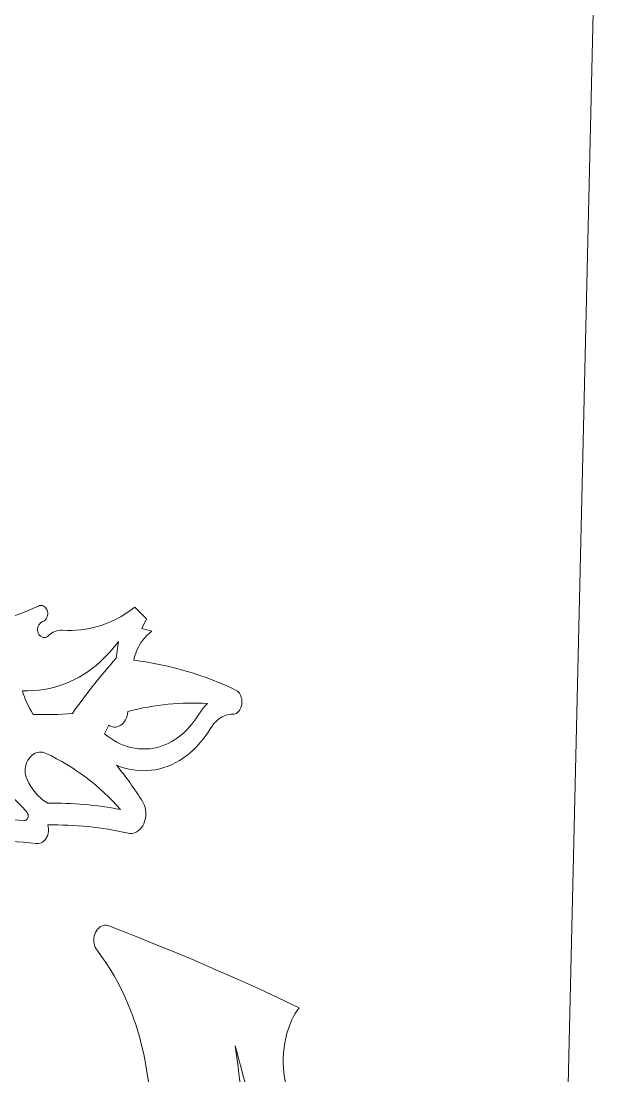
# Model space of a CAD drawing. Extents: x -234 to 858, y -95 to 532.
# Drawn here: x 724.1 to 740.17, y 119.84 to 149.01 of the extents above; entities that cross this region are included whole.
import ezdxf

# ---------------------------------------------------------------- set-up
doc = ezdxf.new("R2010")
doc.units = 0
doc.header["$LTSCALE"] = 7
doc.header["$MEASUREMENT"] = 0
doc.layers.add('8', color=250, linetype='CONTINUOUS', lineweight=15)

msp = doc.modelspace()

# ---------------------------------------------------------------- linework, layer by layer
at = {"layer": '8'}
msp.add_line((737.7753, 56.2445), (740.174, 159.7286), dxfattribs=at)
at = {"layer": '8', "ltscale": 0.011531}
msp.add_line((727.5743, 132.4833), (727.245, 132.8062), dxfattribs=at)
at = {"layer": '8', "ltscale": 0.007639}
msp.add_line((727.4384, 132.2096), (727.5743, 132.4833), dxfattribs=at)
at = {"layer": '8', "ltscale": 0.007294}
msp.add_line((727.7217, 132.14), (727.4384, 132.2096), dxfattribs=at)
at = {"layer": '8', "ltscale": 0.011596}
msp.add_line((726.7343, 131.3934), (726.7965, 131.8531), dxfattribs=at)
at = {"layer": '8', "ltscale": 0.006787}
msp.add_line((726.526, 129.5415), (726.4088, 129.2966), dxfattribs=at)
at = {"layer": '8'}
for points in [[(724.6964, 132.401), (724.7209, 132.4114), (724.7439, 132.4256), (724.7649, 132.4431), (724.7882, 132.4694), (724.8074, 132.4996), (724.8223, 132.5331), (724.8324, 132.5688), (724.8376, 132.6058), (724.8376, 132.6431), (724.8326, 132.6798), (724.8227, 132.715), (724.8084, 132.7472), (724.7896, 132.7765), (724.7668, 132.802), (724.7408, 132.8226), (724.7124, 132.8376), (724.6822, 132.8469), (724.6475, 132.85), (724.6125, 132.8455), (724.5791, 132.8337)], [(727.245, 132.8062), (727.1225, 132.7124), (726.9962, 132.6251), (726.8664, 132.5448), (726.7333, 132.4716), (726.5972, 132.4058), (726.528, 132.3756), (726.4581, 132.3473), (726.3878, 132.321), (726.3169, 132.2966), (726.2094, 132.2637), (726.1007, 132.2351), (725.991, 132.2111), (725.8805, 132.1915), (725.7543, 132.1748), (725.6273, 132.1639), (725.4998, 132.1589), (725.3719, 132.1598), (725.2439, 132.1665)], [(724.8625, 132.0143), (724.8347, 131.9911), (724.8036, 131.9741), (724.7748, 131.9649), (724.7448, 131.9614), (724.7149, 131.9636), (724.693, 131.969), (724.672, 131.9774), (724.6422, 131.9959), (724.616, 132.0201), (724.5937, 132.0498), (724.5763, 132.0838), (724.5643, 132.1211), (724.5581, 132.1604), (724.5579, 132.2009), (724.5637, 132.2407), (724.5756, 132.2788), (724.593, 132.3142), (724.6153, 132.3451), (724.6423, 132.3711), (724.6683, 132.3886), (724.6964, 132.401)], [(727.2165, 131.3395), (727.243, 131.4381), (727.2755, 131.5342), (727.3138, 131.6273), (727.3578, 131.7167), (727.4073, 131.8019), (727.4621, 131.8822), (727.5218, 131.9572), (727.5863, 132.0263), (727.6522, 132.0864), (727.7217, 132.14)], [(726.7965, 131.8531), (726.7438, 131.7825), (726.6896, 131.7134), (726.6153, 131.6236), (726.5384, 131.5365), (726.4593, 131.4523), (726.3674, 131.361), (726.2727, 131.2737), (726.1753, 131.1903), (726.0751, 131.1111), (725.9551, 131.024), (725.8317, 130.943), (725.7052, 130.8681), (725.5758, 130.7996), (725.4436, 130.7376), (725.3089, 130.6823), (725.172, 130.6337), (725.0331, 130.592), (724.8866, 130.5561), (724.7384, 130.5278), (724.5888, 130.5072), (724.4381, 130.4944), (724.2869, 130.4894), (724.1355, 130.4921)], [(729.9632, 129.8403), (729.9961, 129.8423), (730.0286, 129.8508), (730.0598, 129.8655), (730.089, 129.8858), (730.1181, 129.9141), (730.144, 129.948), (730.1661, 129.9864), (730.1838, 130.0278), (730.1975, 130.0728), (730.2064, 130.1194), (730.2105, 130.1674), (730.21, 130.2161), (730.2049, 130.2628), (730.1954, 130.3078), (730.1813, 130.3505), (730.1627, 130.3904), (730.141, 130.4249), (730.1155, 130.4553), (730.087, 130.4804), (730.0562, 130.4992)], [(726.4088, 129.2966), (726.4889, 129.2335), (726.5715, 129.1749), (726.6563, 129.1212), (726.746, 129.071), (726.8375, 129.0263), (726.9306, 128.9873), (727.0331, 128.9516), (727.1369, 128.9228), (727.2418, 128.9012), (727.3473, 128.8869), (727.4531, 128.8798), (727.5588, 128.8801), (727.6642, 128.8877), (727.7689, 128.9027), (727.8724, 128.925), (727.9746, 128.9544), (728.0751, 128.991), (728.1675, 129.0315), (728.2579, 129.0779), (728.346, 129.1301), (728.4316, 129.1879), (728.5146, 129.251), (728.5948, 129.3192), (728.6415, 129.3625), (728.687, 129.4075), (728.7747, 129.5024), (728.8577, 129.6035), (728.9357, 129.7104), (729.0086, 129.8225)], [(727.0543, 129.9162), (727.0481, 129.8561), (727.0355, 129.797), (727.0168, 129.7403), (726.9926, 129.6878), (726.9628, 129.6393), (726.9277, 129.5957), (726.889, 129.5592), (726.8682, 129.5434), (726.8465, 129.5293), (726.824, 129.5172), (726.8008, 129.507), (726.7585, 129.4939), (726.7153, 129.4874), (726.6719, 129.4877), (726.6288, 129.4947), (726.5868, 129.5083), (726.5557, 129.5231), (726.526, 129.5415)], [(729.3381, 129.4422), (729.3858, 129.5145), (729.4383, 129.5812), (729.4951, 129.6418), (729.5256, 129.67), (729.557, 129.6963), (729.5882, 129.7198), (729.6202, 129.7415), (729.6647, 129.7677), (729.7104, 129.7901), (729.757, 129.8085), (729.8079, 129.8238), (729.8595, 129.8342), (729.9114, 129.8398), (729.9632, 129.8403)], [(726.7373, 128.4326), (726.8544, 128.3882), (726.973, 128.3513), (727.0928, 128.3218), (727.2134, 128.3), (727.3346, 128.2859), (727.4559, 128.2796), (727.5771, 128.2811), (727.6977, 128.2905), (727.8175, 128.3077), (727.9361, 128.3327), (728.0531, 128.3654), (728.1683, 128.4056), (728.2771, 128.4513), (728.3837, 128.5038), (728.4877, 128.5628), (728.589, 128.6281), (728.6874, 128.6995), (728.7826, 128.7768), (728.8746, 128.8597), (728.9437, 128.928), (729.0107, 128.9994), (729.0754, 129.0737), (729.1225, 129.1314), (729.1683, 129.1907), (729.2559, 129.3136), (729.3381, 129.4422)], [(724.7924, 128.758), (724.7457, 128.776), (724.6968, 128.7874), (724.647, 128.7918), (724.5973, 128.789), (724.5453, 128.7784), (724.4948, 128.7602), (724.4465, 128.7347), (724.4016, 128.7027), (724.3596, 128.6637), (724.322, 128.619), (724.2894, 128.5695), (724.2624, 128.5161), (724.2409, 128.4591), (724.2255, 128.3992), (724.2163, 128.3378), (724.2134, 128.2761), (724.217, 128.2151), (724.2268, 128.1547), (724.2428, 128.096), (724.2647, 128.0403)], [(724.2647, 128.0403), (724.3161, 127.9378), (724.374, 127.8398), (724.4053, 127.7926), (724.4381, 127.7468), (724.4723, 127.7025), (724.5079, 127.6597), (724.5679, 127.5945), (724.6312, 127.5336), (724.6976, 127.4772), (724.7669, 127.4257), (724.8389, 127.3793)], [(727.0602, 126.5526), (727.1093, 126.5453), (727.1589, 126.5455), (727.2082, 126.5534), (727.2563, 126.5687), (727.281, 126.5797), (727.3049, 126.5926), (727.3507, 126.6238), (727.3936, 126.6625), (727.4321, 126.7072), (727.4665, 126.7582), (727.4954, 126.8138), (727.5189, 126.873), (727.5365, 126.9352), (727.5483, 126.9995), (727.5539, 127.0651), (727.5534, 127.131), (727.5468, 127.1961), (727.5343, 127.2583), (727.516, 127.3186), (727.4919, 127.3758), (727.4625, 127.4288)], [(724.1799, 126.8996), (724.2048, 126.9009), (724.2182, 126.9046), (724.2312, 126.9101), (724.2548, 126.9266), (724.2739, 126.949), (724.2882, 126.9769), (724.2965, 127.0078), (724.2982, 127.0394), (724.2933, 127.0704), (724.2821, 127.0995), (724.2654, 127.1242)], [(724.518, 126.264), (724.5479, 126.2624), (724.5778, 126.2643), (724.6168, 126.2721), (724.6545, 126.2857), (724.6902, 126.3046), (724.7234, 126.3284), (724.7536, 126.3568), (724.7709, 126.3768), (724.7869, 126.3984), (724.8021, 126.4223), (724.8156, 126.4475), (724.8372, 126.5), (724.8515, 126.5548), (724.8587, 126.6113), (724.8585, 126.6686), (724.8512, 126.7251), (724.8366, 126.7795)], [(726.5312, 123.9871), (726.4917, 123.9989), (726.451, 124.0043), (726.41, 124.003), (726.3695, 123.9951), (726.3273, 123.9795), (726.2872, 123.957), (726.2501, 123.9282), (726.2167, 123.894), (726.1866, 123.8536), (726.1611, 123.8089), (726.1406, 123.7608), (726.1255, 123.7103), (726.1159, 123.6579), (726.1118, 123.604), (726.1134, 123.5502), (726.1207, 123.4975), (726.1332, 123.4475), (726.1511, 123.3994), (726.174, 123.3545), (726.2015, 123.3138)], [(731.7942, 121.7225), (731.2372, 121.9892), (730.6673, 122.2538), (730.0851, 122.5162), (729.4913, 122.7766), (728.8866, 123.035), (728.5082, 123.1935), (728.126, 123.3512), (727.7302, 123.5123), (727.3307, 123.6726), (726.5312, 123.9871)], [(726.2015, 123.3138), (726.3278, 123.1451), (726.4488, 122.9713), (726.5642, 122.7926), (726.6742, 122.6094), (726.7786, 122.4218), (726.8774, 122.2301), (726.9705, 122.0345), (727.058, 121.8353), (727.1398, 121.6327), (727.183, 121.5182), (727.2244, 121.4028), (727.2646, 121.2847), (727.303, 121.1657), (727.3738, 120.927), (727.4374, 120.6854), (727.4938, 120.4411), (727.543, 120.1944), (727.585, 119.9458)], [(731.4165, 119.6575), (731.3913, 119.7907), (731.3726, 119.9261), (731.3605, 120.0632), (731.355, 120.2014), (731.356, 120.3399), (731.3636, 120.4783), (731.3778, 120.6159), (731.3985, 120.7521), (731.4256, 120.8862), (731.4591, 121.0176), (731.4988, 121.1456), (731.5447, 121.2697), (731.5966, 121.389), (731.641, 121.4781), (731.6888, 121.5637), (731.74, 121.6453), (731.7942, 121.7225)]]:
    msp.add_lwpolyline(points, dxfattribs=at)
for centre, radius, start, end in [((721.3303, 139.6958), 7.5926, 275.33082, 295.3348), ((725.2188, 131.6801), 0.4877, 87.04658, 136.8408), ((739.0515, 120.4022), 16.5082, 138.25599, 145.04296), ((726.4243, 131.1536), 2.3824, 196.11815, 213.54732), ((730.3431, 129.0143), 1.5601, 134.10794, 148.8006), ((724.768, 139.5643), 9.7327, 268.06265, 274.44102), ((719.3689, 122.8834), 6.4768, 40.89612, 66.11749), ((722.0638, 122.9996), 6.3729, 41.29417, 64.64642), ((719.0872, 122.1431), 9.9037, 32.25657, 39.42495), ((725.003, 117.4712), 9.9091, 79.24155, 90.94858), ((723.1064, 113.694), 13.2492, 85.3524, 90.53222), ((725.0005, 117.3389), 9.4415, 77.39883, 90.99436), ((723.1076, 113.7403), 12.6029, 83.57419, 89.98889), ((925.3114, 173.1788), 202.223, 195.049975, 196.850099), ((-51.4912, 13.5848), 788.8186, 7.3475794, 7.8021695), ((-111.3476, -9.2396), 848.8207, 8.3198193, 8.7540895)]:
    msp.add_arc(centre, radius, start, end, dxfattribs=at)
for centre, major_axis, ratio, start_param, end_param in [((720.957, 116.5252), (-10.7819, -12.8857), 0.6954375, 3.3126389, 3.5561214), ((726.9019, 123.2634), (-5.4404, -5.5473), 0.7501044, 3.7083747, 4.0371951)]:
    msp.add_ellipse(centre, major_axis=major_axis, ratio=ratio, start_param=start_param, end_param=end_param, dxfattribs=at)

doc.saveas('drawing.dxf')
